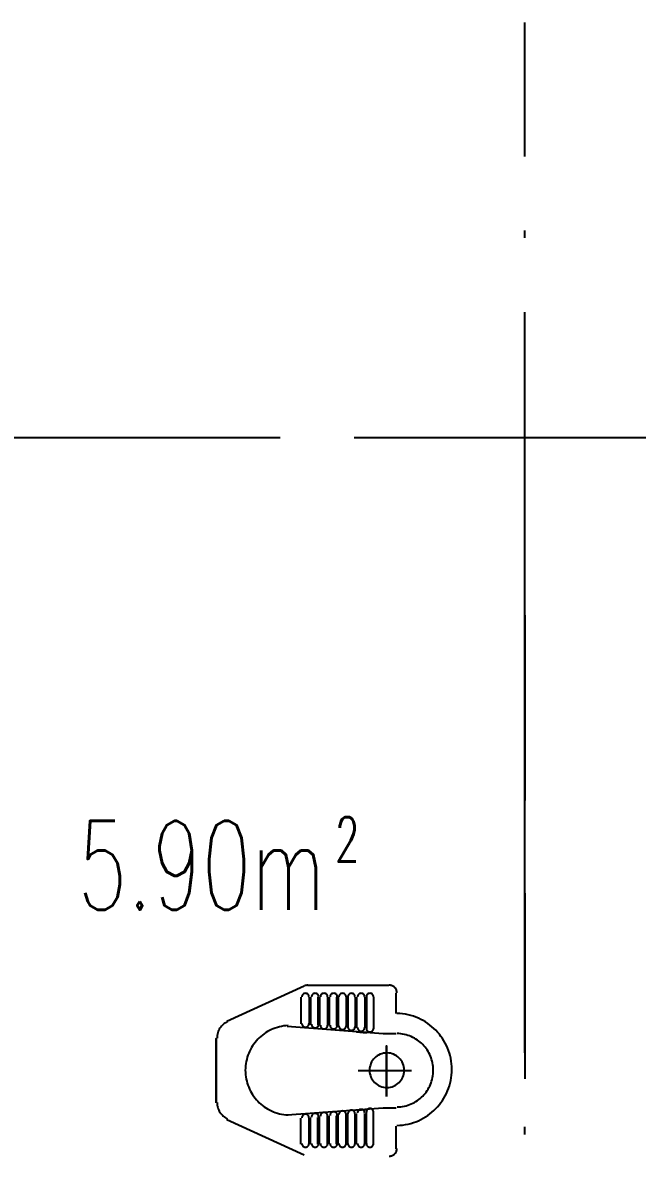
# Model space of a CAD drawing. Header units: millimetres. Extents: x -1120 to 100154, y -9529 to 14223.
# Drawn here: x 48133 to 49791, y 11163 to 14221 of the extents above; entities that cross this region are included whole.
import ezdxf

# ---------------------------------------------------------------- set-up
doc = ezdxf.new("R2010")
doc.units = ezdxf.units.MM
doc.linetypes.add('DOTE', pattern=[2.42, 2, -0.2, 0.02, -0.2])
for name, color, linetype in [('A-DOTE', 1, 'Continuous'), ('A-房间名称', 7, 'Continuous'), ('A-立面看线', 7, 'Continuous')]:
    doc.layers.add(name, color=color, linetype=linetype)
doc.styles.add('_TCH_WINDOW', font='SIMPLEX', dxfattribs={"bigfont": 'GBCBIG'})

msp = doc.modelspace()

# ---------------------------------------------------------------- linework, layer by layer
at = {"layer": 'A-DOTE', "linetype": 'DOTE', "ltscale": 1000}
for p, q in [((49487.6, 9019.9), (49487.6, 14221.2)), ((41767.6, 13101), (57008.7, 13101))]:
    msp.add_line(p, q, dxfattribs=at)
at = {"layer": 'A-立面看线'}
for points in [[(48827.3, 13100.1), (48328.9, 13100.1)], [(49578, 13100.1), (49077.5, 13100.1)], [(49488.8, 12120.9), (49488.8, 12621.4)], [(49488.8, 11370.1), (49488.8, 11870.6)], [(48892.5, 11620.4), (48683.6, 11524.6)], [(48902.3, 11622.5), (48900.1, 11622.4), (48897.9, 11622.1), (48895.8, 11621.5), (48893.7, 11620.6)], [(48901.2, 11622.5), (49121, 11622.5)], [(49142.8, 11601.9), (49142.7, 11604), (49142.4, 11606), (49141.9, 11608), (49141.2, 11609.9), (49140.3, 11611.7), (49139.3, 11613.4), (49138.1, 11615), (49136.7, 11616.5), (49135.3, 11617.8), (49133.7, 11619), (49132, 11620), (49130.2, 11620.9), (49128.3, 11621.6), (49126.3, 11622.1), (49124.2, 11622.4), (49122.1, 11622.5)], [(48883.8, 11589.9), (48883.8, 11518.1)], [(48883.8, 11589.9), (48883.8, 11518.1)], [(48895.8, 11600.8), (48893.8, 11600.6), (48892, 11600), (48890.3, 11599.1), (48888.9, 11597.9), (48887.7, 11596.5), (48886.8, 11594.8), (48886.2, 11593), (48886, 11591)], [(48895.8, 11600.8), (48893.8, 11600.6), (48892, 11600), (48890.3, 11599.1), (48888.9, 11597.9), (48887.7, 11596.5), (48886.8, 11594.8), (48886.2, 11593), (48886, 11591)], [(48894.7, 11598.6), (48894.7, 11598.6)], [(48894.7, 11598.6), (48894.7, 11598.6)], [(48905.6, 11591), (48905.4, 11593), (48904.8, 11594.8), (48903.9, 11596.5), (48902.7, 11597.9), (48901.3, 11599.1), (48899.6, 11600), (48897.8, 11600.6), (48895.8, 11600.8)], [(48905.6, 11591), (48905.4, 11593), (48904.8, 11594.8), (48903.9, 11596.5), (48902.7, 11597.9), (48901.3, 11599.1), (48899.6, 11600), (48897.8, 11600.6), (48895.8, 11600.8)], [(48905.6, 11589.9), (48905.6, 11518.1)], [(48905.6, 11589.9), (48905.6, 11518.1)], [(48909.9, 11589.9), (48909.9, 11515.9)], [(48909.9, 11589.9), (48909.9, 11515.9)], [(48921.9, 11600.8), (48919.9, 11600.6), (48918.1, 11600), (48916.4, 11599.1), (48915, 11597.9), (48913.8, 11596.5), (48912.9, 11594.8), (48912.3, 11593), (48912.1, 11591)], [(48921.9, 11600.8), (48919.9, 11600.6), (48918.1, 11600), (48916.4, 11599.1), (48915, 11597.9), (48913.8, 11596.5), (48912.9, 11594.8), (48912.3, 11593), (48912.1, 11591)], [(48920.8, 11598.6), (48920.8, 11598.6)], [(48920.8, 11598.6), (48920.8, 11598.6)], [(48931.7, 11591), (48931.5, 11593), (48930.9, 11594.8), (48930, 11596.5), (48928.8, 11597.9), (48927.4, 11599.1), (48925.7, 11600), (48923.9, 11600.6), (48921.9, 11600.8)], [(48931.7, 11591), (48931.5, 11593), (48930.9, 11594.8), (48930, 11596.5), (48928.8, 11597.9), (48927.4, 11599.1), (48925.7, 11600), (48923.9, 11600.6), (48921.9, 11600.8)], [(48929.5, 11589.9), (48929.5, 11515.9)], [(48929.5, 11589.9), (48929.5, 11515.9)], [(48933.9, 11589.9), (48933.9, 11513.7)], [(48933.9, 11589.9), (48933.9, 11513.7)], [(48945.8, 11600.8), (48943.9, 11600.6), (48942, 11600), (48940.4, 11599.1), (48938.9, 11597.9), (48937.7, 11596.5), (48936.8, 11594.8), (48936.3, 11593), (48936.1, 11591)], [(48945.8, 11600.8), (48943.9, 11600.6), (48942, 11600), (48940.4, 11599.1), (48938.9, 11597.9), (48937.7, 11596.5), (48936.8, 11594.8), (48936.3, 11593), (48936.1, 11591)], [(48944.8, 11598.6), (48944.8, 11598.6)], [(48944.8, 11598.6), (48944.8, 11598.6)], [(48955.6, 11591), (48955.4, 11593), (48954.9, 11594.8), (48954, 11596.5), (48952.8, 11597.9), (48951.3, 11599.1), (48949.7, 11600), (48947.8, 11600.6), (48945.8, 11600.8)], [(48955.6, 11591), (48955.4, 11593), (48954.9, 11594.8), (48954, 11596.5), (48952.8, 11597.9), (48951.3, 11599.1), (48949.7, 11600), (48947.8, 11600.6), (48945.8, 11600.8)], [(48955.6, 11589.9), (48955.6, 11513.7)], [(48955.6, 11589.9), (48955.6, 11513.7)], [(48960, 11589.9), (48960, 11513.7)], [(48960, 11589.9), (48960, 11513.7)], [(48972, 11600.8), (48970, 11600.6), (48968.1, 11600), (48966.5, 11599.1), (48965, 11597.9), (48963.8, 11596.5), (48962.9, 11594.8), (48962.4, 11593), (48962.2, 11591)], [(48972, 11600.8), (48970, 11600.6), (48968.1, 11600), (48966.5, 11599.1), (48965, 11597.9), (48963.8, 11596.5), (48962.9, 11594.8), (48962.4, 11593), (48962.2, 11591)], [(48970.9, 11598.6), (48970.9, 11598.6)], [(48970.9, 11598.6), (48970.9, 11598.6)], [(48981.8, 11591), (48981.6, 11593), (48981, 11594.8), (48980.1, 11596.5), (48978.9, 11597.9), (48977.4, 11599.1), (48975.8, 11600), (48973.9, 11600.6), (48972, 11600.8)], [(48981.8, 11591), (48981.6, 11593), (48981, 11594.8), (48980.1, 11596.5), (48978.9, 11597.9), (48977.4, 11599.1), (48975.8, 11600), (48973.9, 11600.6), (48972, 11600.8)], [(48979.6, 11589.9), (48979.6, 11513.7)], [(48979.6, 11589.9), (48979.6, 11513.7)], [(48983.9, 11511.6), (48983.9, 11589.9), (48983.9, 11511.6)], [(48995.9, 11600.8), (48993.9, 11600.6), (48992.1, 11600), (48990.4, 11599.1), (48989, 11597.9), (48987.8, 11596.5), (48986.9, 11594.8), (48986.3, 11593), (48986.1, 11591)], [(48995.9, 11600.8), (48993.9, 11600.6), (48992.1, 11600), (48990.4, 11599.1), (48989, 11597.9), (48987.8, 11596.5), (48986.9, 11594.8), (48986.3, 11593), (48986.1, 11591)], [(48994.8, 11598.6), (48994.8, 11598.6)], [(48994.8, 11598.6), (48994.8, 11598.6)], [(49005.7, 11591), (49005.5, 11593), (49004.9, 11594.8), (49004, 11596.5), (49002.8, 11597.9), (49001.4, 11599.1), (48999.7, 11600), (48997.9, 11600.6), (48995.9, 11600.8)], [(49005.7, 11591), (49005.5, 11593), (49004.9, 11594.8), (49004, 11596.5), (49002.8, 11597.9), (49001.4, 11599.1), (48999.7, 11600), (48997.9, 11600.6), (48995.9, 11600.8)], [(49005.7, 11589.9), (49005.7, 11511.6)], [(49005.7, 11589.9), (49005.7, 11511.6)], [(49019.8, 11600.8), (49017.9, 11600.6), (49016, 11600), (49014.4, 11599.1), (49012.9, 11597.9), (49011.7, 11596.5), (49010.8, 11594.8), (49010.2, 11593), (49010, 11591)], [(49019.8, 11600.8), (49017.9, 11600.6), (49016, 11600), (49014.4, 11599.1), (49012.9, 11597.9), (49011.7, 11596.5), (49010.8, 11594.8), (49010.2, 11593), (49010, 11591)], [(49010, 11589.9), (49010, 11509.4)], [(49010, 11589.9), (49010, 11509.4)], [(49018.7, 11598.6), (49018.7, 11598.6)], [(49018.7, 11598.6), (49018.7, 11598.6)], [(49029.6, 11591), (49029.4, 11593), (49028.9, 11594.8), (49028, 11596.5), (49026.8, 11597.9), (49025.3, 11599.1), (49023.6, 11600), (49021.8, 11600.6), (49019.8, 11600.8)], [(49029.6, 11591), (49029.4, 11593), (49028.9, 11594.8), (49028, 11596.5), (49026.8, 11597.9), (49025.3, 11599.1), (49023.6, 11600), (49021.8, 11600.6), (49019.8, 11600.8)], [(49029.6, 11589.9), (49029.6, 11509.4)], [(49029.6, 11589.9), (49029.6, 11509.4)], [(49034, 11589.9), (49034, 11507.2)], [(49034, 11589.9), (49034, 11507.2)], [(49045.9, 11600.8), (49044, 11600.6), (49042.1, 11600), (49040.5, 11599.1), (49039, 11597.9), (49037.8, 11596.5), (49036.9, 11594.8), (49036.4, 11593), (49036.2, 11591)], [(49045.9, 11600.8), (49044, 11600.6), (49042.1, 11600), (49040.5, 11599.1), (49039, 11597.9), (49037.8, 11596.5), (49036.9, 11594.8), (49036.4, 11593), (49036.2, 11591)], [(49044.9, 11598.6), (49044.9, 11598.6)], [(49044.9, 11598.6), (49044.9, 11598.6)], [(49055.7, 11591), (49055.5, 11593), (49055, 11594.8), (49054.1, 11596.5), (49052.9, 11597.9), (49051.4, 11599.1), (49049.8, 11600), (49047.9, 11600.6), (49045.9, 11600.8)], [(49055.7, 11591), (49055.5, 11593), (49055, 11594.8), (49054.1, 11596.5), (49052.9, 11597.9), (49051.4, 11599.1), (49049.8, 11600), (49047.9, 11600.6), (49045.9, 11600.8)], [(49055.7, 11589.9), (49055.7, 11507.2)], [(49055.7, 11589.9), (49055.7, 11507.2)], [(49069.9, 11600.8), (49067.9, 11600.6), (49066.1, 11600), (49064.4, 11599.1), (49063, 11597.9), (49061.8, 11596.5), (49060.9, 11594.8), (49060.3, 11593), (49060.1, 11591)], [(49069.9, 11600.8), (49067.9, 11600.6), (49066.1, 11600), (49064.4, 11599.1), (49063, 11597.9), (49061.8, 11596.5), (49060.9, 11594.8), (49060.3, 11593), (49060.1, 11591)], [(49060.1, 11589.9), (49060.1, 11505)], [(49060.1, 11589.9), (49060.1, 11505)], [(49068.8, 11598.6), (49068.8, 11598.6)], [(49068.8, 11598.6), (49068.8, 11598.6)], [(49079.7, 11591), (49079.5, 11593), (49078.9, 11594.8), (49078, 11596.5), (49076.8, 11597.9), (49075.4, 11599.1), (49073.7, 11600), (49071.9, 11600.6), (49069.9, 11600.8)], [(49079.7, 11591), (49079.5, 11593), (49078.9, 11594.8), (49078, 11596.5), (49076.8, 11597.9), (49075.4, 11599.1), (49073.7, 11600), (49071.9, 11600.6), (49069.9, 11600.8)], [(49079.7, 11589.9), (49079.7, 11505)], [(49079.7, 11589.9), (49079.7, 11505)], [(49140.6, 11546.4), (49140.6, 11600.8)], [(49142.8, 11243.9), (49150.5, 11244.3), (49158, 11245), (49165.5, 11246.1), (49172.8, 11247.6), (49180, 11249.4), (49187, 11251.5), (49193.9, 11254), (49200.6, 11256.7), (49207.2, 11259.8), (49213.6, 11263.2), (49219.8, 11266.9), (49225.8, 11270.9), (49231.6, 11275.1), (49237.1, 11279.6), (49242.5, 11284.4), (49247.6, 11289.4), (49252.5, 11294.6), (49257.1, 11300.1), (49261.5, 11305.7), (49265.6, 11311.6), (49269.5, 11317.7), (49273, 11324), (49276.3, 11330.4), (49279.2, 11337.1), (49281.8, 11343.8), (49284.2, 11350.8), (49286.1, 11357.9), (49287.8, 11365.1), (49289.1, 11372.4), (49290, 11379.9), (49290.6, 11387.5), (49290.8, 11395.1), (49290.6, 11402.8), (49290, 11410.4), (49289.1, 11417.8), (49287.8, 11425.2), (49286.1, 11432.4), (49284.2, 11439.5), (49281.8, 11446.4), (49279.2, 11453.2), (49276.3, 11459.8), (49273, 11466.3), (49269.5, 11472.6), (49265.6, 11478.6), (49261.5, 11484.5), (49257.1, 11490.2), (49252.5, 11495.7), (49247.6, 11500.9), (49242.5, 11505.9), (49237.1, 11510.6), (49231.6, 11515.1), (49225.8, 11519.4), (49219.8, 11523.3), (49213.6, 11527), (49207.2, 11530.4), (49200.6, 11533.5), (49193.9, 11536.3), (49187, 11538.8), (49180, 11540.9), (49172.8, 11542.7), (49165.5, 11544.1), (49158, 11545.2), (49150.5, 11546), (49142.8, 11546.3)], [(48686, 11524.5), (48682.9, 11522.9), (48679.8, 11521.1), (48677, 11519.1), (48674.3, 11516.9), (48671.7, 11514.5), (48669.4, 11511.9), (48667.2, 11509.3), (48665.3, 11506.4), (48663.5, 11503.5), (48662, 11500.4), (48660.6, 11497.2), (48659.5, 11493.9), (48658.7, 11490.5), (48658, 11487.1), (48657.6, 11483.6), (48657.5, 11480)], [(48849.3, 11513.6), (48843.3, 11513.2), (48837.4, 11512.5), (48831.5, 11511.5), (48825.8, 11510.3), (48820.2, 11508.8), (48814.6, 11507), (48809.2, 11505), (48804, 11502.7), (48798.8, 11500.2), (48793.8, 11497.4), (48789, 11494.5), (48784.3, 11491.3), (48779.8, 11487.9), (48775.4, 11484.3), (48771.3, 11480.5), (48767.3, 11476.5), (48763.4, 11472.3), (48759.8, 11468), (48756.4, 11463.5), (48753.2, 11458.8), (48750.2, 11454), (48747.5, 11449.1), (48744.9, 11443.9), (48742.7, 11438.7), (48740.6, 11433.4), (48738.8, 11427.9), (48737.3, 11422.3), (48736, 11416.6), (48735, 11410.8), (48734.3, 11404.9), (48733.8, 11399), (48733.7, 11392.9), (48733.8, 11386.9), (48734.3, 11381), (48735, 11375.1), (48736, 11369.3), (48737.3, 11363.6), (48738.8, 11358), (48740.6, 11352.5), (48742.7, 11347.2), (48745, 11341.9), (48747.5, 11336.8), (48750.2, 11331.9), (48753.2, 11327.1), (48756.4, 11322.4), (48759.8, 11317.9), (48763.5, 11313.5), (48767.3, 11309.4), (48771.3, 11305.4), (48775.4, 11301.6), (48779.8, 11298), (48784.3, 11294.6), (48789, 11291.4), (48793.9, 11288.5), (48798.8, 11285.7), (48804, 11283.2), (48809.3, 11280.9), (48814.6, 11278.9), (48820.2, 11277.1), (48825.8, 11275.6), (48831.5, 11274.4), (48837.4, 11273.4), (48843.3, 11272.7), (48849.3, 11272.3)], [(48846.8, 11511.6), (49105.8, 11492)], [(48886, 11519.2), (48886.2, 11517.2), (48886.8, 11515.4), (48887.7, 11513.7), (48888.9, 11512.2), (48890.3, 11511), (48892, 11510.1), (48893.8, 11509.6), (48895.8, 11509.4)], [(48886, 11519.2), (48886.2, 11517.2), (48886.8, 11515.4), (48887.7, 11513.7), (48888.9, 11512.2), (48890.3, 11511), (48892, 11510.1), (48893.8, 11509.6), (48895.8, 11509.4)], [(48894.7, 11509.4), (48894.7, 11509.4)], [(48894.7, 11509.4), (48894.7, 11509.4)], [(48895.8, 11509.4), (48897.8, 11509.6), (48899.6, 11510.1), (48901.3, 11511), (48902.7, 11512.2), (48903.9, 11513.7), (48904.8, 11515.4), (48905.4, 11517.2), (48905.6, 11519.2)], [(48895.8, 11509.4), (48897.8, 11509.6), (48899.6, 11510.1), (48901.3, 11511), (48902.7, 11512.2), (48903.9, 11513.7), (48904.8, 11515.4), (48905.4, 11517.2), (48905.6, 11519.2)], [(48912.1, 11517), (48912.3, 11515), (48912.9, 11513.2), (48913.8, 11511.5), (48915, 11510.1), (48916.4, 11508.9), (48918.1, 11508), (48919.9, 11507.4), (48921.9, 11507.2)], [(48912.1, 11517), (48912.3, 11515), (48912.9, 11513.2), (48913.8, 11511.5), (48915, 11510.1), (48916.4, 11508.9), (48918.1, 11508), (48919.9, 11507.4), (48921.9, 11507.2)], [(48921.9, 11507.2), (48923.9, 11507.4), (48925.7, 11508), (48927.4, 11508.9), (48928.8, 11510.1), (48930, 11511.5), (48930.9, 11513.2), (48931.5, 11515), (48931.7, 11517)], [(48921.9, 11507.2), (48923.9, 11507.4), (48925.7, 11508), (48927.4, 11508.9), (48928.8, 11510.1), (48930, 11511.5), (48930.9, 11513.2), (48931.5, 11515), (48931.7, 11517)], [(48936.1, 11514.8), (48936.3, 11512.8), (48936.8, 11511), (48937.7, 11509.3), (48938.9, 11507.9), (48940.4, 11506.7), (48942, 11505.8), (48943.9, 11505.2), (48945.8, 11505)], [(48936.1, 11514.8), (48936.3, 11512.8), (48936.8, 11511), (48937.7, 11509.3), (48938.9, 11507.9), (48940.4, 11506.7), (48942, 11505.8), (48943.9, 11505.2), (48945.8, 11505)], [(48945.8, 11505), (48947.8, 11505.2), (48949.7, 11505.8), (48951.3, 11506.7), (48952.8, 11507.9), (48954, 11509.3), (48954.9, 11511), (48955.4, 11512.8), (48955.6, 11514.8)], [(48945.8, 11505), (48947.8, 11505.2), (48949.7, 11505.8), (48951.3, 11506.7), (48952.8, 11507.9), (48954, 11509.3), (48954.9, 11511), (48955.4, 11512.8), (48955.6, 11514.8)], [(48962.2, 11514.8), (48962.4, 11512.8), (48962.9, 11511), (48963.8, 11509.3), (48965, 11507.9), (48966.5, 11506.7), (48968.1, 11505.8), (48970, 11505.2), (48972, 11505)], [(48962.2, 11514.8), (48962.4, 11512.8), (48962.9, 11511), (48963.8, 11509.3), (48965, 11507.9), (48966.5, 11506.7), (48968.1, 11505.8), (48970, 11505.2), (48972, 11505)], [(48970.9, 11502.8), (48970.9, 11502.8)], [(48970.9, 11502.8), (48970.9, 11502.8)], [(48972, 11505), (48973.9, 11505.2), (48975.8, 11505.8), (48977.4, 11506.7), (48978.9, 11507.9), (48980.1, 11509.3), (48981, 11511), (48981.6, 11512.8), (48981.8, 11514.8)], [(48972, 11505), (48973.9, 11505.2), (48975.8, 11505.8), (48977.4, 11506.7), (48978.9, 11507.9), (48980.1, 11509.3), (48981, 11511), (48981.6, 11512.8), (48981.8, 11514.8)], [(48986.1, 11512.6), (48986.3, 11510.7), (48986.9, 11508.8), (48987.8, 11507.2), (48989, 11505.7), (48990.4, 11504.5), (48992.1, 11503.6), (48993.9, 11503), (48995.9, 11502.8)], [(48986.1, 11512.6), (48986.3, 11510.7), (48986.9, 11508.8), (48987.8, 11507.2), (48989, 11505.7), (48990.4, 11504.5), (48992.1, 11503.6), (48993.9, 11503), (48995.9, 11502.8)], [(48994.8, 11500.7), (48994.8, 11500.7)], [(48994.8, 11500.7), (48994.8, 11500.7)], [(48995.9, 11502.8), (48997.9, 11503), (48999.7, 11503.6), (49001.4, 11504.5), (49002.8, 11505.7), (49004, 11507.2), (49004.9, 11508.8), (49005.5, 11510.7), (49005.7, 11512.6)], [(48995.9, 11502.8), (48997.9, 11503), (48999.7, 11503.6), (49001.4, 11504.5), (49002.8, 11505.7), (49004, 11507.2), (49004.9, 11508.8), (49005.5, 11510.7), (49005.7, 11512.6)], [(49010, 11510.5), (49010.2, 11508.5), (49010.8, 11506.7), (49011.7, 11505), (49012.9, 11503.5), (49014.4, 11502.3), (49016, 11501.4), (49017.9, 11500.9), (49019.8, 11500.7)], [(49010, 11510.5), (49010.2, 11508.5), (49010.8, 11506.7), (49011.7, 11505), (49012.9, 11503.5), (49014.4, 11502.3), (49016, 11501.4), (49017.9, 11500.9), (49019.8, 11500.7)], [(49018.7, 11498.5), (49018.7, 11498.5)], [(49018.7, 11498.5), (49018.7, 11498.5)], [(49019.8, 11500.7), (49021.8, 11500.9), (49023.6, 11501.4), (49025.3, 11502.3), (49026.8, 11503.5), (49028, 11505), (49028.9, 11506.7), (49029.4, 11508.5), (49029.6, 11510.5)], [(49019.8, 11500.7), (49021.8, 11500.9), (49023.6, 11501.4), (49025.3, 11502.3), (49026.8, 11503.5), (49028, 11505), (49028.9, 11506.7), (49029.4, 11508.5), (49029.6, 11510.5)], [(49036.2, 11508.3), (49036.4, 11506.3), (49036.9, 11504.5), (49037.8, 11502.8), (49039, 11501.4), (49040.5, 11500.2), (49042.1, 11499.3), (49044, 11498.7), (49045.9, 11498.5)], [(49036.2, 11508.3), (49036.4, 11506.3), (49036.9, 11504.5), (49037.8, 11502.8), (49039, 11501.4), (49040.5, 11500.2), (49042.1, 11499.3), (49044, 11498.7), (49045.9, 11498.5)], [(49045.9, 11498.5), (49047.9, 11498.7), (49049.8, 11499.3), (49051.4, 11500.2), (49052.9, 11501.4), (49054.1, 11502.8), (49055, 11504.5), (49055.5, 11506.3), (49055.7, 11508.3)], [(49045.9, 11498.5), (49047.9, 11498.7), (49049.8, 11499.3), (49051.4, 11500.2), (49052.9, 11501.4), (49054.1, 11502.8), (49055, 11504.5), (49055.5, 11506.3), (49055.7, 11508.3)], [(49060.1, 11506.1), (49060.3, 11504.1), (49060.9, 11502.3), (49061.8, 11500.6), (49063, 11499.2), (49064.4, 11498), (49066.1, 11497.1), (49067.9, 11496.5), (49069.9, 11496.3)], [(49060.1, 11506.1), (49060.3, 11504.1), (49060.9, 11502.3), (49061.8, 11500.6), (49063, 11499.2), (49064.4, 11498), (49066.1, 11497.1), (49067.9, 11496.5), (49069.9, 11496.3)], [(49069.9, 11496.3), (49071.9, 11496.5), (49073.7, 11497.1), (49075.4, 11498), (49076.8, 11499.2), (49078, 11500.6), (49078.9, 11502.3), (49079.5, 11504.1), (49079.7, 11506.1)], [(49069.9, 11496.3), (49071.9, 11496.5), (49073.7, 11497.1), (49075.4, 11498), (49076.8, 11499.2), (49078, 11500.6), (49078.9, 11502.3), (49079.5, 11504.1), (49079.7, 11506.1)], [(48655.3, 11304.8), (48655.3, 11478.9), (48655.3, 11304.8)], [(49060.1, 11494.1), (49034, 11496.3), (49060.1, 11494.1)], [(49044.9, 11496.3), (49044.9, 11496.3)], [(49044.9, 11496.3), (49044.9, 11496.3)], [(49068.8, 11494.1), (49068.8, 11494.1)], [(49068.8, 11494.1), (49068.8, 11494.1)], [(49105.8, 11492), (49140.6, 11492)], [(49143, 11293.9), (49148.1, 11294.1), (49153.1, 11294.6), (49158, 11295.3), (49162.8, 11296.2), (49167.5, 11297.3), (49172.2, 11298.7), (49176.7, 11300.3), (49181.1, 11302.1), (49185.5, 11304.1), (49189.7, 11306.3), (49193.8, 11308.7), (49197.7, 11311.3), (49201.6, 11314.1), (49205.3, 11317), (49208.8, 11320.1), (49212.2, 11323.4), (49215.4, 11326.8), (49218.5, 11330.4), (49221.4, 11334.2), (49224.1, 11338), (49226.6, 11342), (49229, 11346.1), (49231.1, 11350.4), (49233.1, 11354.7), (49234.8, 11359.2), (49236.3, 11363.8), (49237.6, 11368.4), (49238.7, 11373.2), (49239.6, 11378), (49240.2, 11382.9), (49240.6, 11387.9), (49240.7, 11393), (49240.6, 11398), (49240.2, 11403), (49239.6, 11407.9), (49238.7, 11412.7), (49237.6, 11417.5), (49236.3, 11422.1), (49234.8, 11426.7), (49233.1, 11431.2), (49231.1, 11435.5), (49229, 11439.8), (49226.6, 11443.9), (49224.1, 11447.9), (49221.4, 11451.8), (49218.5, 11455.5), (49215.4, 11459.1), (49212.2, 11462.5), (49208.8, 11465.8), (49205.3, 11468.9), (49201.6, 11471.8), (49197.7, 11474.6), (49193.8, 11477.2), (49189.7, 11479.6), (49185.5, 11481.8), (49181.1, 11483.8), (49176.7, 11485.6), (49172.2, 11487.2), (49167.5, 11488.6), (49162.8, 11489.7), (49158, 11490.6), (49153.1, 11491.3), (49148.1, 11491.8), (49143, 11492)], [(49143, 11293.9), (49148.1, 11294.1), (49153.1, 11294.6), (49158, 11295.3), (49162.8, 11296.2), (49167.5, 11297.3), (49172.2, 11298.7), (49176.7, 11300.3), (49181.1, 11302.1), (49185.5, 11304.1), (49189.7, 11306.3), (49193.8, 11308.7), (49197.7, 11311.3), (49201.6, 11314.1), (49205.3, 11317), (49208.8, 11320.1), (49212.2, 11323.4), (49215.4, 11326.8), (49218.5, 11330.4), (49221.4, 11334.2), (49224.1, 11338), (49226.6, 11342), (49229, 11346.1), (49231.1, 11350.4), (49233.1, 11354.7), (49234.8, 11359.2), (49236.3, 11363.8), (49237.6, 11368.4), (49238.7, 11373.2), (49239.6, 11378), (49240.2, 11382.9), (49240.6, 11387.9), (49240.7, 11393), (49240.6, 11398), (49240.2, 11403), (49239.6, 11407.9), (49238.7, 11412.7), (49237.6, 11417.5), (49236.3, 11422.1), (49234.8, 11426.7), (49233.1, 11431.2), (49231.1, 11435.5), (49229, 11439.8), (49226.6, 11443.9), (49224.1, 11447.9), (49221.4, 11451.8), (49218.5, 11455.5), (49215.4, 11459.1), (49212.2, 11462.5), (49208.8, 11465.8), (49205.3, 11468.9), (49201.6, 11471.8), (49197.7, 11474.6), (49193.8, 11477.2), (49189.7, 11479.6), (49185.5, 11481.8), (49181.1, 11483.8), (49176.7, 11485.6), (49172.2, 11487.2), (49167.5, 11488.6), (49162.8, 11489.7), (49158, 11490.6), (49153.1, 11491.3), (49148.1, 11491.8), (49143, 11492)], [(49068.8, 11393), (49069, 11388.2), (49069.7, 11383.5), (49070.9, 11379), (49072.5, 11374.7), (49074.4, 11370.7), (49076.8, 11366.8), (49079.5, 11363.2), (49082.5, 11359.9), (49085.8, 11356.9), (49089.4, 11354.2), (49093.3, 11351.8), (49097.4, 11349.8), (49101.7, 11348.3), (49106.2, 11347.1), (49110.8, 11346.4), (49115.6, 11346.2), (49120.4, 11346.4), (49125, 11347.1), (49129.5, 11348.3), (49133.8, 11349.8), (49137.9, 11351.8), (49141.7, 11354.2), (49145.3, 11356.9), (49148.7, 11359.9), (49151.7, 11363.2), (49154.4, 11366.8), (49156.7, 11370.7), (49158.7, 11374.7), (49160.3, 11379), (49161.4, 11383.5), (49162.1, 11388.2), (49162.4, 11393), (49162.1, 11397.7), (49161.4, 11402.4), (49160.3, 11406.9), (49158.7, 11411.2), (49156.7, 11415.3), (49154.4, 11419.1), (49151.7, 11422.7), (49148.7, 11426), (49145.3, 11429.1), (49141.7, 11431.7), (49137.9, 11434.1), (49133.8, 11436.1), (49129.5, 11437.6), (49125, 11438.8), (49120.4, 11439.5), (49115.6, 11439.7), (49110.8, 11439.5), (49106.2, 11438.8), (49101.7, 11437.6), (49097.4, 11436.1), (49093.3, 11434.1), (49089.4, 11431.7), (49085.8, 11429.1), (49082.5, 11426), (49079.5, 11422.7), (49076.8, 11419.1), (49074.4, 11415.3), (49072.5, 11411.2), (49070.9, 11406.9), (49069.7, 11402.4), (49069, 11397.7), (49068.8, 11393)], [(49068.8, 11393), (49069, 11388.2), (49069.7, 11383.5), (49070.9, 11379), (49072.5, 11374.7), (49074.4, 11370.7), (49076.8, 11366.8), (49079.5, 11363.2), (49082.5, 11359.9), (49085.8, 11356.9), (49089.4, 11354.2), (49093.3, 11351.8), (49097.4, 11349.8), (49101.7, 11348.3), (49106.2, 11347.1), (49110.8, 11346.4), (49115.6, 11346.2), (49120.4, 11346.4), (49125, 11347.1), (49129.5, 11348.3), (49133.8, 11349.8), (49137.9, 11351.8), (49141.7, 11354.2), (49145.3, 11356.9), (49148.7, 11359.9), (49151.7, 11363.2), (49154.4, 11366.8), (49156.7, 11370.7), (49158.7, 11374.7), (49160.3, 11379), (49161.4, 11383.5), (49162.1, 11388.2), (49162.4, 11393), (49162.1, 11397.7), (49161.4, 11402.4), (49160.3, 11406.9), (49158.7, 11411.2), (49156.7, 11415.3), (49154.4, 11419.1), (49151.7, 11422.7), (49148.7, 11426), (49145.3, 11429.1), (49141.7, 11431.7), (49137.9, 11434.1), (49133.8, 11436.1), (49129.5, 11437.6), (49125, 11438.8), (49120.4, 11439.5), (49115.6, 11439.7), (49110.8, 11439.5), (49106.2, 11438.8), (49101.7, 11437.6), (49097.4, 11436.1), (49093.3, 11434.1), (49089.4, 11431.7), (49085.8, 11429.1), (49082.5, 11426), (49079.5, 11422.7), (49076.8, 11419.1), (49074.4, 11415.3), (49072.5, 11411.2), (49070.9, 11406.9), (49069.7, 11402.4), (49069, 11397.7), (49068.8, 11393)], [(49114.5, 11322.2), (49114.5, 11459.3), (49114.5, 11322.2)], [(49038.3, 11391.9), (49182, 11391.9)], [(48657.5, 11305.9), (48657.6, 11302.3), (48658, 11298.8), (48658.7, 11295.4), (48659.5, 11292), (48660.6, 11288.7), (48662, 11285.5), (48663.5, 11282.4), (48665.3, 11279.5), (48667.2, 11276.6), (48669.4, 11274), (48671.7, 11271.4), (48674.3, 11269), (48677, 11266.8), (48679.8, 11264.8), (48682.9, 11263), (48686, 11261.4)], [(48846.8, 11272.2), (49105.8, 11291.8)], [(49019.8, 11285.2), (49017.9, 11285), (49016, 11284.5), (49014.4, 11283.6), (49012.9, 11282.4), (49011.7, 11280.9), (49010.8, 11279.3), (49010.2, 11277.4), (49010, 11275.4)], [(49018.7, 11285.2), (49018.7, 11285.2)], [(49029.6, 11275.4), (49029.4, 11277.4), (49028.9, 11279.3), (49028, 11280.9), (49026.8, 11282.4), (49025.3, 11283.6), (49023.6, 11284.5), (49021.8, 11285), (49019.8, 11285.2)], [(49034, 11285.2), (49060.1, 11287.4)], [(49045.9, 11287.4), (49044, 11287.2), (49042.1, 11286.6), (49040.5, 11285.7), (49039, 11284.5), (49037.8, 11283.1), (49036.9, 11281.4), (49036.4, 11279.6), (49036.2, 11277.6)], [(49044.9, 11285.2), (49044.9, 11285.2)], [(49055.7, 11277.6), (49055.5, 11279.6), (49055, 11281.4), (49054.1, 11283.1), (49052.9, 11284.5), (49051.4, 11285.7), (49049.8, 11286.6), (49047.9, 11287.2), (49045.9, 11287.4)], [(49069.9, 11289.6), (49067.9, 11289.4), (49066.1, 11288.8), (49064.4, 11287.9), (49063, 11286.7), (49061.8, 11285.3), (49060.9, 11283.6), (49060.3, 11281.8), (49060.1, 11279.8)], [(49068.8, 11287.4), (49068.8, 11287.4)], [(49079.7, 11279.8), (49079.5, 11281.8), (49078.9, 11283.6), (49078, 11285.3), (49076.8, 11286.7), (49075.4, 11287.9), (49073.7, 11288.8), (49071.9, 11289.4), (49069.9, 11289.6)], [(49105.8, 11291.8), (49140.6, 11291.8)], [(48892.5, 11163.4), (48683.6, 11259.1)], [(48883.8, 11193.8), (48883.8, 11263.5)], [(48895.8, 11274.4), (48893.8, 11274.2), (48892, 11273.6), (48890.3, 11272.7), (48888.9, 11271.5), (48887.7, 11270), (48886.8, 11268.4), (48886.2, 11266.5), (48886, 11264.6)], [(48894.7, 11274.4), (48894.7, 11274.4)], [(48905.6, 11264.6), (48905.4, 11266.5), (48904.8, 11268.4), (48903.9, 11270), (48902.7, 11271.5), (48901.3, 11272.7), (48899.6, 11273.6), (48897.8, 11274.2), (48895.8, 11274.4)], [(48905.6, 11193.8), (48905.6, 11263.5)], [(48909.9, 11193.8), (48909.9, 11265.7)], [(48921.9, 11276.5), (48919.9, 11276.3), (48918.1, 11275.8), (48916.4, 11274.9), (48915, 11273.7), (48913.8, 11272.2), (48912.9, 11270.6), (48912.3, 11268.7), (48912.1, 11266.7)], [(48931.7, 11266.7), (48931.5, 11268.7), (48930.9, 11270.6), (48930, 11272.2), (48928.8, 11273.7), (48927.4, 11274.9), (48925.7, 11275.8), (48923.9, 11276.3), (48921.9, 11276.5)], [(48929.5, 11193.8), (48929.5, 11265.7)], [(48933.9, 11193.8), (48933.9, 11267.8)], [(48945.8, 11278.7), (48943.9, 11278.5), (48942, 11277.9), (48940.4, 11277), (48938.9, 11275.8), (48937.7, 11274.4), (48936.8, 11272.7), (48936.3, 11270.9), (48936.1, 11268.9)], [(48955.6, 11268.9), (48955.4, 11270.9), (48954.9, 11272.7), (48954, 11274.4), (48952.8, 11275.8), (48951.3, 11277), (48949.7, 11277.9), (48947.8, 11278.5), (48945.8, 11278.7)], [(48955.6, 11193.8), (48955.6, 11267.8)], [(48960, 11193.8), (48960, 11270)], [(48972, 11280.9), (48970, 11280.7), (48968.1, 11280.1), (48966.5, 11279.2), (48965, 11278), (48963.8, 11276.6), (48962.9, 11274.9), (48962.4, 11273.1), (48962.2, 11271.1)], [(48970.9, 11280.9), (48970.9, 11280.9)], [(48981.8, 11271.1), (48981.6, 11273.1), (48981, 11274.9), (48980.1, 11276.6), (48978.9, 11278), (48977.4, 11279.2), (48975.8, 11280.1), (48973.9, 11280.7), (48972, 11280.9)], [(48979.6, 11193.8), (48979.6, 11270)], [(48983.9, 11193.8), (48983.9, 11272.2)], [(48995.9, 11283.1), (48993.9, 11282.9), (48992.1, 11282.3), (48990.4, 11281.4), (48989, 11280.2), (48987.8, 11278.7), (48986.9, 11277.1), (48986.3, 11275.2), (48986.1, 11273.3)], [(48994.8, 11283.1), (48994.8, 11283.1)], [(49005.7, 11273.3), (49005.5, 11275.2), (49004.9, 11277.1), (49004, 11278.7), (49002.8, 11280.2), (49001.4, 11281.4), (48999.7, 11282.3), (48997.9, 11282.9), (48995.9, 11283.1)], [(49005.7, 11193.8), (49005.7, 11272.2)], [(49010, 11193.8), (49010, 11274.4)], [(49029.6, 11193.8), (49029.6, 11274.4)], [(49034, 11193.8), (49034, 11276.5)], [(49055.7, 11193.8), (49055.7, 11276.5)], [(49060.1, 11193.8), (49060.1, 11278.7)], [(49079.7, 11193.8), (49079.7, 11278.7)], [(49140.6, 11180.8), (49140.6, 11241.7)], [(48886, 11194.9), (48886.2, 11193), (48886.8, 11191.1), (48887.7, 11189.5), (48888.9, 11188), (48890.3, 11186.8), (48892, 11185.9), (48893.8, 11185.3), (48895.8, 11185.1)], [(48895.8, 11185.1), (48897.8, 11185.3), (48899.6, 11185.9), (48901.3, 11186.8), (48902.7, 11188), (48903.9, 11189.5), (48904.8, 11191.1), (48905.4, 11193), (48905.6, 11194.9)], [(48912.1, 11194.9), (48912.3, 11193), (48912.9, 11191.1), (48913.8, 11189.5), (48915, 11188), (48916.4, 11186.8), (48918.1, 11185.9), (48919.9, 11185.3), (48921.9, 11185.1)], [(48921.9, 11185.1), (48923.9, 11185.3), (48925.7, 11185.9), (48927.4, 11186.8), (48928.8, 11188), (48930, 11189.5), (48930.9, 11191.1), (48931.5, 11193), (48931.7, 11194.9)], [(48936.1, 11194.9), (48936.3, 11193), (48936.8, 11191.1), (48937.7, 11189.5), (48938.9, 11188), (48940.4, 11186.8), (48942, 11185.9), (48943.9, 11185.3), (48945.8, 11185.1)], [(48945.8, 11185.1), (48947.8, 11185.3), (48949.7, 11185.9), (48951.3, 11186.8), (48952.8, 11188), (48954, 11189.5), (48954.9, 11191.1), (48955.4, 11193), (48955.6, 11194.9)], [(48962.2, 11194.9), (48962.4, 11193), (48962.9, 11191.1), (48963.8, 11189.5), (48965, 11188), (48966.5, 11186.8), (48968.1, 11185.9), (48970, 11185.3), (48972, 11185.1)], [(48972, 11185.1), (48973.9, 11185.3), (48975.8, 11185.9), (48977.4, 11186.8), (48978.9, 11188), (48980.1, 11189.5), (48981, 11191.1), (48981.6, 11193), (48981.8, 11194.9)], [(48986.1, 11194.9), (48986.3, 11193), (48986.9, 11191.1), (48987.8, 11189.5), (48989, 11188), (48990.4, 11186.8), (48992.1, 11185.9), (48993.9, 11185.3), (48995.9, 11185.1)], [(48995.9, 11185.1), (48997.9, 11185.3), (48999.7, 11185.9), (49001.4, 11186.8), (49002.8, 11188), (49004, 11189.5), (49004.9, 11191.1), (49005.5, 11193), (49005.7, 11194.9)], [(49010, 11194.9), (49010.2, 11193), (49010.8, 11191.1), (49011.7, 11189.5), (49012.9, 11188), (49014.4, 11186.8), (49016, 11185.9), (49017.9, 11185.3), (49019.8, 11185.1)], [(49019.8, 11185.1), (49021.8, 11185.3), (49023.6, 11185.9), (49025.3, 11186.8), (49026.8, 11188), (49028, 11189.5), (49028.9, 11191.1), (49029.4, 11193), (49029.6, 11194.9)], [(49036.2, 11194.9), (49036.4, 11193), (49036.9, 11191.1), (49037.8, 11189.5), (49039, 11188), (49040.5, 11186.8), (49042.1, 11185.9), (49044, 11185.3), (49045.9, 11185.1)], [(49045.9, 11185.1), (49047.9, 11185.3), (49049.8, 11185.9), (49051.4, 11186.8), (49052.9, 11188), (49054.1, 11189.5), (49055, 11191.1), (49055.5, 11193), (49055.7, 11194.9)], [(49060.1, 11194.9), (49060.3, 11193), (49060.9, 11191.1), (49061.8, 11189.5), (49063, 11188), (49064.4, 11186.8), (49066.1, 11185.9), (49067.9, 11185.3), (49069.9, 11185.1)], [(49069.9, 11185.1), (49071.9, 11185.3), (49073.7, 11185.9), (49075.4, 11186.8), (49076.8, 11188), (49078, 11189.5), (49078.9, 11191.1), (49079.5, 11193), (49079.7, 11194.9)], [(48894.7, 11183), (48894.7, 11183)], [(48920.8, 11183), (48920.8, 11183)], [(48944.8, 11183), (48944.8, 11183)], [(48970.9, 11183), (48970.9, 11183)], [(48994.8, 11183), (48994.8, 11183)], [(49018.7, 11183), (49018.7, 11183)], [(49044.9, 11183), (49044.9, 11183)], [(49068.8, 11183), (49068.8, 11183)], [(49122.1, 11161.2), (49124.2, 11161.3), (49126.3, 11161.6), (49128.3, 11162.1), (49130.2, 11162.8), (49132, 11163.7), (49133.7, 11164.7), (49135.3, 11165.9), (49136.7, 11167.3), (49138.1, 11168.7), (49139.3, 11170.3), (49140.3, 11172), (49141.2, 11173.8), (49141.9, 11175.7), (49142.4, 11177.7), (49142.7, 11179.8), (49142.8, 11181.9)]]:
    msp.add_lwpolyline(points, dxfattribs=at)

# ---------------------------------------------------------------- texts
at = {"layer": 'A-房间名称', "style": '_TCH_WINDOW', "width": 0.65}
for s, height, p in [('5.90m', 240, (48281.7, 11826.1)), ('2', 120, (48975.1, 11956.1))]:
    msp.add_text(s, height=height, dxfattribs=at).set_placement(p)

doc.saveas('drawing.dxf')
